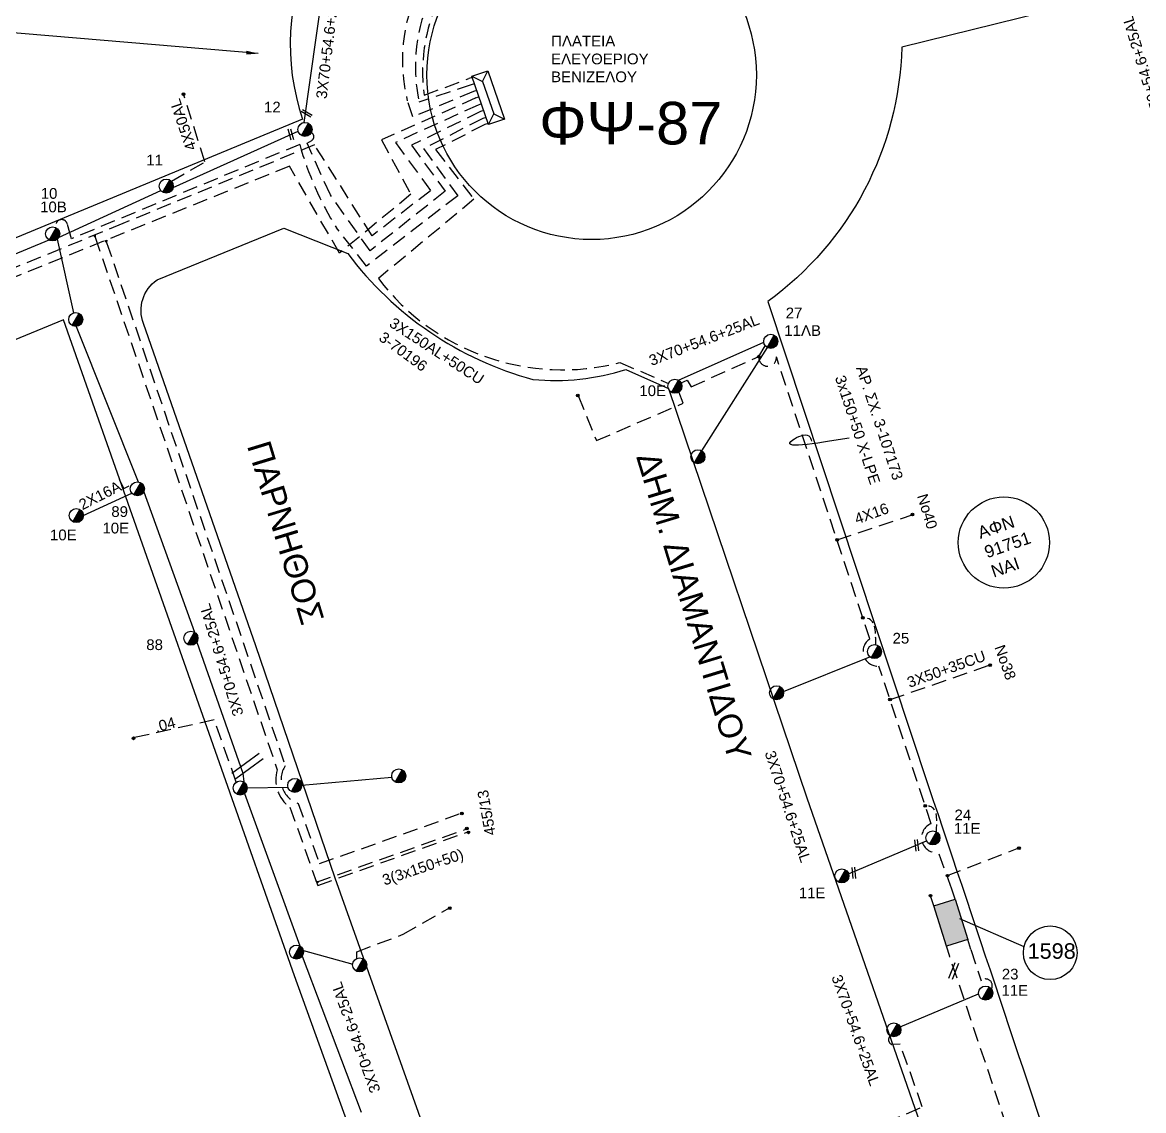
# Model space of a CAD drawing. Header units: millimetres. Extents: x 8791 to 11104, y 1833 to 2902.
# Drawn here: x 10094 to 10285.9, y 2111.8 to 2298.1 of the extents above; entities that cross this region are included whole.
import ezdxf
from ezdxf.enums import TextEntityAlignment as Align

# ---------------------------------------------------------------- set-up
doc = ezdxf.new("R2010")
doc.units = ezdxf.units.MM
doc.linetypes.add('DASHED', pattern=[19.05, 12.7, -6.35])
for name, color, linetype in [('Link Box 4 Διευθύνσεων', 7, 'Continuous'), ('Pillar OTE', 7, 'Continuous'), ('Άγνωστα', 7, 'Continuous'), ('Γέφυρες Εναερίου Δικτύου', 7, 'Continuous'), ('Γυμνά εναέρια ΧΤ (1Φ)   2x16AL', 7, 'Continuous'), ('Γυμνά εναέρια ΧΤ (3Φ)   3x50+35CU', 7, 'Continuous'), ('Γυμνά εναέρια ΧΤ (3Φ)   4x50AL', 7, 'Continuous'), ('Εναέρια παροχή ΧΤ 4x16', 7, 'SYN_LINE'), ('Επιγραφές - Σχήματα', 7, 'Continuous'), ('Καλώδια ΧΤ   3x150+50AL', 7, 'DASHED'), ('Καλώδια ΧΤ   3x150+50AL XLPE', 7, 'DASHED'), ('Καλώδια ΧΤ   3x150AL+50CU', 7, 'DASHED'), ('Μηχανική τομή', 7, 'Continuous'), ('Στύλος ΦΜ', 7, 'Continuous'), ('Στύλος ΦΜ @ 1', 7, 'Continuous'), ('Συνδέσεις', 7, 'Continuous'), ('Συνεστραμμένα ΧΤ   3x70+54.6+25AL', 7, 'SYN_LINE'), ('Τομή', 7, 'Continuous'), ('Υποσταθμός πόλεως', 7, 'Continuous'), ('Υπόβαθρο ΔΕΗ', 7, 'Continuous'), ('Υπόγεια Καλώδια Δικτύου ΧΤ   .04', 7, 'DASHED')]:
    doc.layers.add(name, color=color, linetype=linetype)
doc.styles.add('ar', font='ARIAL.TTF')
doc.styles.add('arial', font='ARIAL.TTF')
doc.styles.get("Standard").update_dxf_attribs({"font": 'ARIAL.TTF'})
doc.linetypes.add('SYN_LINE', pattern='A,0.5,-0.0001,["/\\/\\/\\/",Standard,S=0.1,R=0,X=0,Y=-0.05],-0.25', length=0.7501)
doc.dimstyles.new('ISO-25', dxfattribs={"dimtxt": 2.5, "dimasz": 2.5, "dimexe": 1.25, "dimexo": 0.625, "dimtad": 1, "dimtxsty": 'Standard', "dimcen": 2.5, "dimadec": 0, "dimazin": 0, "dimtfac": 1, "dimtmove": 0, "dimatfit": 3, "dimfxl": 1, "dimarcsym": 0})

# ---------------------------------------------------------------- blocks, each defined once
blk = doc.blocks.new('ΥΠΑΡΧΩΝ ΤΣΙΜΕΝΤΕΝΙΟΣ ΣΤΥΛΟΣ')
at = {"layer": 'Στύλος ΦΜ'}
blk.add_hatch(color=256, dxfattribs=at).paths.add_polyline_path([(-1.29, -2.28, 0.574793), (2.62, 0, 0.268822), (1.3, 2.27)])
blk.add_line((-1.29, -2.28), (1.3, 2.27), dxfattribs=at)
blk.add_circle((0, 0), 2.62, dxfattribs=at)
at = {"layer": 'Στύλος ΦΜ', "flags": 4}
for tag, p in [('ΑΡΙΘΜΟΣ', (-4.68, 8.05)), ('ΤΥΠΟΣ', (-4.91, 3.03))]:
    blk.add_attdef(tag, p, '', height=4, dxfattribs=at)
blk = doc.blocks.new('ΥΠΟΣΤΑΘΜΟΣ ΠΟΛΕΩΣ 8 ΑΝΑΧΩΡΗΣΕΩΝ')
at = {"layer": 'Υποσταθμός πόλεως', "linetype": 'Continuous', "ltscale": 40}
for p, q in [((-8.18, -2.82), (-8.18, -4)), ((-5.9, -2.82), (-5.9, -4)), ((-3.55, -2.82), (-3.55, -4)), ((-1.28, -2.82), (-1.28, -4)), ((1.23, -2.82), (1.23, -4)), ((3.56, -2.82), (3.56, -4)), ((6.03, -2.82), (6.03, -4)), ((8.16, -2.82), (8.16, -4))]:
    blk.add_line(p, q, dxfattribs=at)
blk.add_lwpolyline([(-8.57, 2.82), (8.57, 2.82), (8.57, -2.82), (-8.57, -2.82)], close=True, dxfattribs=at)
for points in [[(-5.75, 0), (-8.57, 2.82)], [(5.75, 0), (8.57, 2.82)], [(-8.57, -2.82), (-5.75, 0)], [(-5.75, 0), (5.75, 0)], [(8.57, -2.82), (5.75, 0)]]:
    blk.add_lwpolyline(points, dxfattribs=at)
at = {"layer": 'Υποσταθμός πόλεως', "linetype": 'SYN_LINE', "ltscale": 40, "flags": 1}
for tag, p in [('ΜΕΤΑΣΧΗΜΑΤΙΣΜΟΣ', (9.59, 1.44)), ('ΙΣΧΥΣ', (9.57, -1.35)), ('ΑΡΙΘΜΟΣ', (9.69, -4.07))]:
    blk.add_attdef(tag, p, '', height=1.8, dxfattribs=at)
blk = doc.blocks.new('ΤΟΜΗ')
at = {"layer": 'Τομή', "ltscale": 40}
for p, q in [((-5.68, 0), (5.68, 0)), ((5.68, -2.33), (-5.68, -2.33))]:
    blk.add_line(p, q, dxfattribs=at)
blk = doc.blocks.new('_ΣΥΝΔΕΣΗ')
at = {"layer": 'Συνδέσεις', "linetype": 'SYN_LINE', "ltscale": 40}
blk.add_hatch(color=256, dxfattribs=at).paths.add_polyline_path([(0.5, -0.01, 1), (-0.5, -0.01, 1)])
at = {"layer": 'Συνδέσεις'}
blk.add_circle((0, -0.01), 0.5, dxfattribs=at)
blk = doc.blocks.new('ΜΗΧΑΝΙΚΗ ΤΟΜΗ')
at = {"layer": 'Μηχανική τομή', "ltscale": 40}
for p, q in [((-1.89, 0.78), (1.89, 0.78)), ((1.89, 0), (-1.89, 0))]:
    blk.add_line(p, q, dxfattribs=at)
blk = doc.blocks.new('LINK BOX 4 ΑΝΑΧΩΡΗΣΕΩΝ')
at = {"layer": 'Link Box 4 Διευθύνσεων', "ltscale": 40}
blk.add_hatch(color=256, dxfattribs=at).paths.add_polyline_path([(-3.54, 0), (-3.54, -4.67), (3.54, -4.67), (3.54, 0)])
for p, q in [((-3.54, 0), (-5.33, 0)), ((5.33, 0), (3.54, 0)), ((-3.54, -4.67), (-5.33, -4.67)), ((5.33, -4.67), (3.54, -4.67))]:
    blk.add_line(p, q, dxfattribs=at)
blk.add_lwpolyline([(-3.54, -4.67), (-3.54, 0), (3.54, 0), (3.54, -4.67)], close=True, dxfattribs=at)

msp = doc.modelspace()

# ---------------------------------------------------------------- hatches: boundary and pattern name
at = {"layer": 'Καλώδια ΧΤ   3x150AL+50CU', "linetype": 'DASHED', "ltscale": 0.2}
h = msp.add_hatch(color=0, dxfattribs=at)
h.dxf.hatch_style = 1
h.paths.add_polyline_path([(10106.44, 2261.32), (10106.46, 2261.74), (10106.19, 2261.63), (10106.13, 2261.61)])
h = msp.add_hatch(color=0, dxfattribs=at)
h.dxf.hatch_style = 1
h.paths.add_polyline_path([(10108.42, 2260.84), (10108.09, 2260.7), (10108.4, 2260.41)])
h = msp.add_hatch(color=0, dxfattribs=at)
h.dxf.hatch_style = 1
h.paths.add_polyline_path([(10144.71, 2151.02), (10144.28, 2151.06), (10144.35, 2150.89)])
h = msp.add_hatch(color=0, dxfattribs=at)
h.dxf.hatch_style = 1
h.paths.add_polyline_path([(10144.71, 2151.02), (10144.71, 2151.02), (10144.35, 2150.89), (10144.41, 2150.72)])

# ---------------------------------------------------------------- linework, layer by layer
at = {"layer": 'Pillar OTE', "ltscale": 40}
for points in [[(10106.46, 2261.75), (10106.44, 2261.32), (10106.13, 2261.61), (10106.46, 2261.75)], [(10108.42, 2260.84), (10108.4, 2260.41), (10108.09, 2260.7), (10108.42, 2260.84)], [(10144.28, 2151.06), (10144.71, 2151.02), (10144.41, 2150.72), (10144.28, 2151.06)]]:
    msp.add_lwpolyline(points, dxfattribs=at)
at = {"layer": 'Άγνωστα'}
msp.add_circle((10261.98, 2209.05), 7.81, dxfattribs=at)
at = {"layer": 'Γέφυρες Εναερίου Δικτύου', "color": 5, "linetype": 'DASHED', "ltscale": 0.2}
msp.add_lwpolyline([(10161.86, 2284.47, -0.729372), (10211.61, 2312.37), (10224.01, 2327.09), (10221.59, 2330.96)], format="xyb", dxfattribs=at)
at = {"layer": 'Γέφυρες Εναερίου Δικτύου', "color": 1, "linetype": 'DASHED', "ltscale": 0.2}
msp.add_lwpolyline([(10162.77, 2285.67), (10170.42, 2288.5)], dxfattribs=at)
at = {"layer": 'Γέφυρες Εναερίου Δικτύου', "color": 5, "linetype": 'DASHED', "ltscale": 0.2}
msp.add_lwpolyline([(10170.8, 2287.4), (10161.86, 2284.47)], dxfattribs=at)
at = {"layer": 'Γέφυρες Εναερίου Δικτύου', "color": 133, "linetype": 'DASHED', "ltscale": 0.2}
msp.add_lwpolyline([(10172.38, 2282.83), (10160.58, 2277.07), (10166.35, 2269.21), (10153.51, 2259.01), (10146.7, 2268.56), (10142.7, 2277.41), (10143.52, 2277.92, 0.609186), (10143.42, 2279.23, -4.944774)], format="xyb", dxfattribs=at)
at = {"layer": 'Γέφυρες Εναερίου Δικτύου', "color": 173, "linetype": 'DASHED', "ltscale": 0.2}
msp.add_lwpolyline([(10172.79, 2281.64), (10162.64, 2276.5), (10168.49, 2268.44), (10152.9, 2256.4), (10147.75, 2262.93, -0.071711), (10141.45, 2277.22), (10102.41, 2261.08), (10101.67, 2263.62, 1.056977), (10099.75, 2262.95, 2.913048)], format="xyb", dxfattribs=at)
at = {"layer": 'Γέφυρες Εναερίου Δικτύου', "color": 30, "linetype": 'DASHED', "ltscale": 0.2}
for points in [[(10206.72, 2236.39), (10207.79, 2236.84), (10208.47, 2235.73), (10220.04, 2240.89), (10221.14, 2242.74)], [(10189.12, 2234.2), (10192.24, 2226.51), (10207.09, 2232.91), (10206.36, 2234.83)], [(10252.29, 2152.02), (10252.18, 2151.98), (10264.54, 2156.76)]]:
    msp.add_lwpolyline(points, dxfattribs=at)
at = {"layer": 'Γέφυρες Εναερίου Δικτύου', "color": 133, "linetype": 'DASHED', "ltscale": 0.2}
msp.add_lwpolyline([(10151.23, 2137.83), (10151.22, 2138.95), (10159.17, 2141.99), (10167.18, 2146.56)], dxfattribs=at)
at = {"layer": 'Γέφυρες Εναερίου Δικτύου', "color": 30, "linetype": 'DASHED', "ltscale": 0.2}
msp.add_lwpolyline([(10234.83, 2106.76), (10248.02, 2112.4), (10244.23, 2123.18), (10242.82, 2123.1, -0.59287), (10242.55, 2124.56, -1.950554)], format="xyb", dxfattribs=at)
at = {"layer": 'Γέφυρες Εναερίου Δικτύου', "color": 1, "linetype": 'DASHED', "ltscale": 0.2}
msp.add_arc((10191.62, 2289.7), 29.13, 43.767, 187.9499, dxfattribs=at)
at = {"layer": 'Γυμνά εναέρια ΧΤ (1Φ)   2x16AL', "color": 173}
msp.add_lwpolyline([(10104.41, 2213.7), (10112.72, 2217.49)], dxfattribs=at)
at = {"layer": 'Γυμνά εναέρια ΧΤ (3Φ)   3x50+35CU', "color": 30, "linetype": 'DASHED', "ltscale": 0.2}
msp.add_lwpolyline([(10242.49, 2182.17), (10242.49, 2182.17), (10259.65, 2188.09)], dxfattribs=at)
at = {"layer": 'Γυμνά εναέρια ΧΤ (3Φ)   4x50AL', "color": 173, "linetype": 'DASHED', "ltscale": 0.2}
msp.add_lwpolyline([(10119.48, 2270.91), (10125.22, 2274.22), (10121.56, 2285.85)], dxfattribs=at)
at = {"layer": 'Εναέρια παροχή ΧΤ 4x16', "color": 30, "linetype": 'DASHED', "ltscale": 0.2}
msp.add_lwpolyline([(10233.43, 2209.49), (10233.43, 2209.49), (10246.44, 2213.87)], dxfattribs=at)
at = {"layer": 'Επιγραφές - Σχήματα'}
msp.add_lwpolyline([(10265.44, 2139.84), (10254.44, 2144.63)], dxfattribs=at)
msp.add_circle((10269.92, 2138.81), 4.59, dxfattribs=at)
at = {"layer": 'Επιγραφές - Σχήματα', "color": 0, "ltscale": 0.2}
msp.add_spline([(10235.48, 2226.93), (10225.87, 2226.62), (10228.6, 2227.3), (10229.06, 2226.39)], degree=3, dxfattribs=at)
at = {"layer": 'Καλώδια ΧΤ   3x150+50AL', "color": 62, "ltscale": 0.2}
msp.add_lwpolyline([(10171.19, 2286.26), (10160.84, 2281.97), (10159.87, 2284.71, -0.354362), (10175.05, 2317.24, -0.321669), (10211.75, 2315.2), (10220.67, 2325.74, 0.321202), (10220.95, 2329.12), (10220.26, 2331.09, -0.658954), (10224.97, 2335.39), (10235.27, 2353.51), (10237.01, 2354.52, 0.378897), (10238.56, 2359.18), (10252.25, 2380.56), (10253.85, 2381.38, 0.349213), (10255.54, 2385.13), (10264.51, 2399.82), (10257.51, 2404.06), (10265.01, 2416.41), (10251.49, 2423.63)], format="xyb", dxfattribs=at)
at = {"layer": 'Καλώδια ΧΤ   3x150+50AL', "color": 27, "ltscale": 0.2}
msp.add_lwpolyline([(10171.99, 2283.96), (10157.87, 2277.55), (10163.82, 2269.3), (10153.84, 2261.57), (10143.99, 2277.16), (10111.2, 2263.68), (10038.17, 2233.79), (10031.03, 2230.69)], dxfattribs=at)
at = {"layer": 'Καλώδια ΧΤ   3x150+50AL', "color": 2, "ltscale": 0.2}
msp.add_lwpolyline([(10171.57, 2285.17), (10155.43, 2278.02), (10160.48, 2268.68), (10148.27, 2258.61), (10139.68, 2273.47), (10079.32, 2249.09), (10032.4, 2228.69)], dxfattribs=at)
at = {"layer": 'Καλώδια ΧΤ   3x150+50AL XLPE', "color": 30, "ltscale": 0.2}
for points in [[(10253.07, 2149.72), (10250.79, 2155.96, -0.8839), (10249.54, 2160.91), (10240.59, 2187.9, -0.783497), (10239.05, 2192.54), (10223.04, 2240.83, -1.078857), (10220.04, 2240.89)], [(10256.34, 2139.35), (10258.08, 2134.02, -0.854828), (10259.85, 2132.59)]]:
    msp.add_lwpolyline(points, format="xyb", dxfattribs=at)
at = {"layer": 'Καλώδια ΧΤ   3x150+50AL XLPE', "color": 151, "ltscale": 0.2}
msp.add_lwpolyline([(10296.01, 2013.93), (10294.22, 2013.38), (10280.08, 2057.72), (10280.08, 2057.72, -0.480452), (10280.08, 2057.72), (10270.92, 2083.88, -0.500784), (10270.92, 2083.88), (10252.6, 2138.53), (10252.6, 2138.53)], format="xyb", dxfattribs=at)
at = {"layer": 'Καλώδια ΧΤ   3x150+50AL XLPE', "color": 30, "ltscale": 0.1}
for points in [[(10240.04, 2191.55), (10238.68, 2196.06), (10237.85, 2196.17)], [(10250.43, 2159.51), (10249.35, 2163.86), (10248.52, 2163.96)]]:
    msp.add_spline(points, degree=3, dxfattribs=at)
at = {"layer": 'Καλώδια ΧΤ   3x150AL+50CU', "color": 30, "ltscale": 0.2}
msp.add_lwpolyline([(10173.14, 2280.62), (10164.72, 2276.33), (10171.28, 2267.83), (10154.91, 2254.25)], dxfattribs=at)
at = {"layer": 'Καλώδια ΧΤ   3x150AL+50CU', "color": 0, "linetype": 'DASHED', "ltscale": 0.2}
for points in [[(10106.44, 2261.32), (10137.6, 2170.12, 0.323151), (10139.77, 2163.74), (10144.35, 2150.89), (10170.05, 2160.03)], [(10108.39, 2260.42), (10138.98, 2170.81, 0.496968), (10141.17, 2164.39), (10144.84, 2154.07), (10169.04, 2162.68)]]:
    msp.add_lwpolyline(points, format="xyb", dxfattribs=at)
at = {"layer": 'Καλώδια ΧΤ   3x150AL+50CU', "color": 30, "ltscale": 0.2}
msp.add_lwpolyline([(10154.91, 2254.25, 0.301675), (10196.27, 2239.87), (10204.57, 2236.31)], format="xyb", dxfattribs=at)
at = {"layer": 'Καλώδια ΧΤ   3x150AL+50CU', "color": 0, "linetype": 'DASHED', "ltscale": 0.2}
msp.add_lwpolyline([(10144.4, 2150.74), (10144.54, 2150.35), (10170.23, 2159.49)], dxfattribs=at)
at = {"layer": 'Συνεστραμμένα ΧΤ   3x70+54.6+25AL', "color": 133, "ltscale": 20}
for points in [[(10142.24, 2280.99), (10147.47, 2318.05)], [(10141.81, 2167.5), (10157.21, 2168.9)], [(10132.02, 2166.08), (10141.49, 2139.97)], [(10141.88, 2138.24), (10151.95, 2111.53)], [(10142.07, 2139.19), (10150.52, 2136.88)]]:
    msp.add_lwpolyline(points, dxfattribs=at)
at = {"layer": 'Συνεστραμμένα ΧΤ   3x70+54.6+25AL', "color": 173, "ltscale": 20}
for points in [[(10119.79, 2269.86), (10141.19, 2279.5)], [(10100.17, 2261.26), (10117.65, 2269.35)], [(10076.67, 2251.79), (10098.56, 2260.86)], [(10099.96, 2261.01), (10102.74, 2248.38)], [(10103.21, 2246.04), (10113.78, 2219.45)], [(10114.74, 2217.72), (10123.42, 2193.71)], [(10123.82, 2191.99), (10131.73, 2169.58), (10131.86, 2168.06)]]:
    msp.add_lwpolyline(points, dxfattribs=at)
at = {"layer": 'Συνεστραμμένα ΧΤ   3x70+54.6+25AL', "color": 30, "ltscale": 20}
for points in [[(10206.26, 2236.86), (10220.88, 2243.34)], [(10221.47, 2242.46), (10210.2, 2224.77)], [(10224.25, 2183.56), (10239.03, 2189.48)]]:
    msp.add_lwpolyline(points, dxfattribs=at)
at = {"layer": 'Συνεστραμμένα ΧΤ   3x70+54.6+25AL', "color": 133, "ltscale": 8}
msp.add_lwpolyline([(10132.46, 2167.04), (10139.45, 2167.16)], dxfattribs=at)
at = {"layer": 'Συνεστραμμένα ΧΤ   3x70+54.6+25AL', "color": 30, "ltscale": 15}
for points in [[(10235.41, 2152.31), (10248.74, 2157.95)], [(10244.23, 2126.14), (10257.66, 2131.76)]]:
    msp.add_lwpolyline(points, dxfattribs=at)
at = {"layer": 'Υπόβαθρο ΔΕΗ'}
for points in [[(10143.62, 2311.24, 0.193435), (10141.92, 2281.56), (10021.13, 2231.56, -0.177997), (10010.46, 2310.51, -0.038623), (10024.05, 2360.73), (10143.62, 2311.24)], [(10288.72, 2304.81), (10244.51, 2293.9, -0.233538), (10221.57, 2250.32), (10249.09, 2167.29, -0.001469), (10300.53, 2012.52, 0.024015), (10376.55, 2036.66, 0.00669), (10346.85, 2129.18, -0.000418), (10302.39, 2263.44, 0.059812)], [(10197.29, 2238.7), (10204.57, 2235.4), (10228.24, 2165.33), (10251.22, 2099.24), (10275.18, 2029.26), (10282.25, 2008.11), (10281.12, 2003.83), (10210.66, 1980.87), (10205.86, 1985.89), (10189.86, 2034.26), (10167.57, 2095.24), (10147.52, 2151.57), (10133.93, 2191.39), (10114.7, 2246.54, -0.345737), (10117.03, 2254.04), (10138.72, 2262.89), (10149.68, 2258.54, 0.167628), (10181.38, 2236.98, 0.102716), (10197.29, 2238.7, -0.438157)]]:
    msp.add_lwpolyline(points, format="xyb", dxfattribs=at)
msp.add_lwpolyline([(10101, 2247.17), (10027.38, 2216.8), (10058.54, 2126.7), (10090.46, 2036.38), (10121.12, 1951.26), (10191.95, 1974.76), (10195.38, 1982.26), (10169.33, 2055.19), (10140.57, 2134.85), (10101, 2247.17)], dxfattribs=at)
msp.add_circle((10191.41, 2289.13), 28.2, dxfattribs=at)
at = {"layer": 'Υπόγεια Καλώδια Δικτύου ΧΤ   .04', "color": 133, "ltscale": 0.2}
msp.add_lwpolyline([(10130.6, 2168.02), (10126.82, 2178.68), (10112.87, 2175.58)], dxfattribs=at)

# ---------------------------------------------------------------- block references
at = {"layer": 'Link Box 4 Διευθύνσεων', "xscale": 1.020964477892855, "yscale": 0.8167715823142845, "zscale": 1.020964477892855, "rotation": 287.5056305739137}
msp.add_blockref('LINK BOX 4 ΑΝΑΧΩΡΗΣΕΩΝ', (10254.71, 2144.53), dxfattribs=at)
at = {"layer": 'Μηχανική τομή'}
for p, xscale, yscale, zscale, rotation in [((10142.54, 2282.38), 0.5104822389461992, 0.5104822389461992, 0.5104822389461992, 329.4608045377428), ((10139.74, 2278.87), 0.5104822389461201, 0.5104822389461201, 0.5104822389461201, 284.4650547398509), ((10247.25, 2157.22), 0.5104822389459895, 0.5104822389459895, 0.5104822389459895, 95.50437259993875), ((10236.5, 2152.51), 0.5104822389459895, 0.5104822389459895, 0.5104822389459895, 95.50437259993875)]:
    msp.add_blockref('ΜΗΧΑΝΙΚΗ ΤΟΜΗ', p, dxfattribs=dict(at, xscale=xscale, yscale=yscale, zscale=zscale, rotation=rotation))
at = {"layer": 'Στύλος ΦΜ @ 1', "ltscale": 40}
ref = msp.add_blockref('ΥΠΑΡΧΩΝ ΤΣΙΜΕΝΤΕΝΙΟΣ ΣΤΥΛΟΣ', (10142.35, 2279.79), dxfattribs=dict(at, xscale=0.4594340150515993, yscale=0.4594340150515993, zscale=0.4594340150515993))
ref.add_attrib('ΤΥΠΟΣ', '12', (10135.34, 2282.69), dxfattribs={"layer": 'Στύλος ΦΜ', "height": 1.838, "flags": 4})
ref = msp.add_blockref('ΥΠΑΡΧΩΝ ΤΣΙΜΕΝΤΕΝΙΟΣ ΣΤΥΛΟΣ', (10118.61, 2270.08), dxfattribs=dict(at, xscale=0.4594340150515993, yscale=0.4594340150515993, zscale=0.4594340150515993))
ref.add_attrib('ΤΥΠΟΣ', '11', (10115.18, 2273.62), dxfattribs={"layer": 'Στύλος ΦΜ', "height": 1.838, "flags": 4})
ref = msp.add_blockref('ΥΠΑΡΧΩΝ ΤΣΙΜΕΝΤΕΝΙΟΣ ΣΤΥΛΟΣ', (10099.16, 2261.9), dxfattribs=dict(at, xscale=0.4594340150515993, yscale=0.4594340150515993, zscale=0.4594340150515993))
ref.add_attrib('ΤΥΠΟΣ', '10B', (10097.01, 2265.6), dxfattribs={"layer": 'Στύλος ΦΜ', "height": 1.838, "flags": 4})
ref.add_attrib('ΑΡΙΘΜΟΣ', '10', (10097.12, 2267.91), dxfattribs={"layer": 'Στύλος ΦΜ', "height": 1.838, "flags": 4})
ref = msp.add_blockref('ΥΠΑΡΧΩΝ ΤΣΙΜΕΝΤΕΝΙΟΣ ΣΤΥΛΟΣ', (10222.07, 2243.5), dxfattribs=dict(at, xscale=0.4594340150515993, yscale=0.4594340150515993, zscale=0.4594340150515993))
ref.add_attrib('ΤΥΠΟΣ', '11ΛB', (10224.4, 2244.43), dxfattribs={"layer": 'Στύλος ΦΜ', "height": 1.838, "flags": 4})
ref.add_attrib('ΑΡΙΘΜΟΣ', '27', (10224.64, 2247.44), dxfattribs={"layer": 'Στύλος ΦΜ', "height": 1.838, "flags": 4})
at = {"layer": 'Στύλος ΦΜ @ 1', "ltscale": 40, "xscale": 0.4594340150515993, "yscale": 0.4594340150515993, "zscale": 0.4594340150515993}
for p in [(10103.11, 2247.24), (10209.61, 2223.73), (10223.08, 2183.32), (10140.61, 2167.47), (10158.4, 2169.08), (10131.26, 2167.02), (10140.9, 2138.93), (10151.71, 2136.73), (10243.15, 2125.61)]:
    msp.add_blockref('ΥΠΑΡΧΩΝ ΤΣΙΜΕΝΤΕΝΙΟΣ ΣΤΥΛΟΣ', p, dxfattribs=at)
at = {"layer": 'Στύλος ΦΜ @ 1', "ltscale": 40}
ref = msp.add_blockref('ΥΠΑΡΧΩΝ ΤΣΙΜΕΝΤΕΝΙΟΣ ΣΤΥΛΟΣ', (10205.67, 2235.81), dxfattribs=dict(at, xscale=0.4594340150515993, yscale=0.4594340150515993, zscale=0.4594340150515993))
ref.add_attrib('ΤΥΠΟΣ', '10E', (10199.59, 2234.13), dxfattribs={"layer": 'Στύλος ΦΜ', "height": 1.838, "flags": 4})
ref = msp.add_blockref('ΥΠΑΡΧΩΝ ΤΣΙΜΕΝΤΕΝΙΟΣ ΣΤΥΛΟΣ', (10113.66, 2218.25), dxfattribs=dict(at, xscale=0.4594340150515993, yscale=0.4594340150515993, zscale=0.4594340150515993))
ref.add_attrib('ΤΥΠΟΣ', '10E', (10107.68, 2210.61), dxfattribs={"layer": 'Στύλος ΦΜ', "height": 1.838, "flags": 4})
ref.add_attrib('ΑΡΙΘΜΟΣ', '89', (10109.2, 2213.43), dxfattribs={"layer": 'Στύλος ΦΜ', "height": 1.838, "flags": 4})
ref = msp.add_blockref('ΥΠΑΡΧΩΝ ΤΣΙΜΕΝΤΕΝΙΟΣ ΣΤΥΛΟΣ', (10103.21, 2213.67), dxfattribs=dict(at, xscale=0.4594340150515993, yscale=0.4594340150515993, zscale=0.4594340150515993))
ref.add_attrib('ΤΥΠΟΣ', '10E', (10098.7, 2209.43), dxfattribs={"layer": 'Στύλος ΦΜ', "height": 1.838, "flags": 4})
ref = msp.add_blockref('ΥΠΑΡΧΩΝ ΤΣΙΜΕΝΤΕΝΙΟΣ ΣΤΥΛΟΣ', (10122.83, 2192.66), dxfattribs=dict(at, xscale=0.4594340150515993, yscale=0.4594340150515993, zscale=0.4594340150515993))
ref.add_attrib('ΤΥΠΟΣ', '88', (10115.18, 2190.64), dxfattribs={"layer": 'Στύλος ΦΜ', "height": 1.838, "flags": 4})
ref = msp.add_blockref('ΥΠΑΡΧΩΝ ΤΣΙΜΕΝΤΕΝΙΟΣ ΣΤΥΛΟΣ', (10239.84, 2190.37), dxfattribs=dict(at, xscale=0.4594340150515993, yscale=0.4594340150515993, zscale=0.4594340150515993))
ref.add_attrib('ΤΥΠΟΣ', '25', (10242.93, 2191.75), dxfattribs={"layer": 'Στύλος ΦΜ', "height": 1.838, "flags": 4})
ref = msp.add_blockref('ΥΠΑΡΧΩΝ ΤΣΙΜΕΝΤΕΝΙΟΣ ΣΤΥΛΟΣ', (10249.83, 2158.47), dxfattribs=dict(at, xscale=0.4594340150515993, yscale=0.4594340150515993, zscale=0.4594340150515993))
ref.add_attrib('ΤΥΠΟΣ', '11E', (10253.42, 2159.18), dxfattribs={"layer": 'Στύλος ΦΜ', "height": 1.838, "flags": 4})
ref.add_attrib('ΑΡΙΘΜΟΣ', '24', (10253.53, 2161.49), dxfattribs={"layer": 'Στύλος ΦΜ', "height": 1.838, "flags": 4})
ref = msp.add_blockref('ΥΠΑΡΧΩΝ ΤΣΙΜΕΝΤΕΝΙΟΣ ΣΤΥΛΟΣ', (10234.25, 2151.97), dxfattribs=dict(at, xscale=0.4594340150515993, yscale=0.4594340150515993, zscale=0.4594340150515993))
ref.add_attrib('ΤΥΠΟΣ', '11E', (10226.87, 2148.13), dxfattribs={"layer": 'Στύλος ΦΜ', "height": 1.838, "flags": 4})
ref = msp.add_blockref('ΥΠΑΡΧΩΝ ΤΣΙΜΕΝΤΕΝΙΟΣ ΣΤΥΛΟΣ', (10258.86, 2131.91), dxfattribs=dict(at, xscale=0.4594340150515993, yscale=0.4594340150515993, zscale=0.4594340150515993))
ref.add_attrib('ΤΥΠΟΣ', '11Ε', (10261.56, 2131.45), dxfattribs={"layer": 'Στύλος ΦΜ', "height": 1.838, "flags": 4})
ref.add_attrib('ΑΡΙΘΜΟΣ', '23', (10261.63, 2134.23), dxfattribs={"layer": 'Στύλος ΦΜ', "height": 1.838, "flags": 4})
at = {"layer": 'Συνδέσεις', "xscale": 0.4594340150518314, "yscale": 0.4594340150518314, "zscale": 0.4594340150518314}
for p in [(10121.57, 2285.82), (10220.04, 2240.89), (10189.03, 2234.22), (10246.32, 2213.84), (10233.43, 2209.5), (10237.85, 2196.17), (10259.61, 2188.07), (10242.49, 2182.17), (10112.99, 2175.53), (10169.19, 2162.67), (10248.53, 2163.97), (10170.06, 2160.08), (10170.32, 2159.43), (10264.57, 2156.74), (10252.32, 2152.01), (10249.44, 2148.58), (10167.12, 2146.44)]:
    msp.add_blockref('_ΣΥΝΔΕΣΗ', p, dxfattribs=at)
at = {"layer": 'Τομή'}
for p, xscale, yscale, zscale, rotation in [((10132.15, 2171.28), 0.5104822389464221, 0.5104822389464221, 0.5104822389464221, 36.23004810144212), ((10253.65, 2135.6), 0.2552411194730988, 0.2552411194730988, 0.2552411194730988, 248.1909067709115)]:
    msp.add_blockref('ΤΟΜΗ', p, dxfattribs=dict(at, xscale=xscale, yscale=yscale, zscale=zscale, rotation=rotation))
at = {"layer": 'Υποσταθμός πόλεως', "xscale": 0.5104822389464954, "yscale": 0.5104822389464954, "zscale": 0.5104822389464954, "rotation": 289.1043937934487}
msp.add_blockref('ΥΠΟΣΤΑΘΜΟΣ ΠΟΛΕΩΣ 8 ΑΝΑΧΩΡΗΣΕΩΝ', (10173.71, 2285.22), dxfattribs=at)

# ---------------------------------------------------------------- texts
at = {"layer": 'Γυμνά εναέρια ΧΤ (1Φ)   2x16AL', "ltscale": 20}
msp.add_text('2X16AL', height=1.838, rotation=26.9925, dxfattribs=at).set_placement((10107.89, 2217.45), align=Align.MIDDLE)
at = {"layer": 'Γυμνά εναέρια ΧΤ (3Φ)   3x50+35CU', "ltscale": 20}
msp.add_text('3X50+35CU', height=1.838, rotation=19.6907, dxfattribs=at).set_placement((10252.13, 2187.39), align=Align.MIDDLE)
at = {"layer": 'Γυμνά εναέρια ΧΤ (3Φ)   4x50AL', "ltscale": 20}
msp.add_text('4X50AL', height=1.838, rotation=108.5332, dxfattribs=at).set_placement((10121.48, 2280.58), align=Align.MIDDLE)
at = {"layer": 'Εναέρια παροχή ΧΤ 4x16', "ltscale": 20}
for s, rotation, p in [('4X16', 19.6646, (10239.33, 2214.03)), ('455/13', 99.9137, (10173.38, 2162.77))]:
    msp.add_text(s, height=1.838, rotation=rotation, dxfattribs=at).set_placement(p, align=Align.MIDDLE)
at = {"layer": 'Επιγραφές - Σχήματα', "ltscale": 20}
for s, p in [('3x150+50 X-LPE', (10236.95, 2228.35)), ('ΑΡ. ΣΧ. 3-107173', (10240.72, 2229.55))]:
    msp.add_text(s, height=1.8377, rotation=288.2101, dxfattribs=at).set_placement(p, align=Align.MIDDLE)
at = {"layer": 'Επιγραφές - Σχήματα', "ltscale": 20, "attachment_point": 1, "style": 'ar'}
for s, insert, char_height, width in [('ΠΛΑΤΕΙΑ ΕΛΕΥΘΕΡΙΟΥ ΒΕΝΙΖΕΛΟΥ', (10184.48, 2295.84), 1.8377, 21.7331), ('ΦΨ-87', (10182.43, 2284.51), 7.29, 14.1284)]:
    msp.add_mtext(s, dxfattribs=dict(at, insert=insert, char_height=char_height, width=width))
for s, insert, char_height, width, rotation in [('3-70196', (10155.92, 2245.29), 1.838, 23.2583, 323.665), ('ΠΑΡΝΗΘΟΣ', (10136.3, 2226.84), 4.084, 55.93, 286.9039), ('ΔΗΜ. ΔΙΑΜΑΝΤΙΔΟΥ', (10202.92, 2224.95), 4.0839, 55.93, 286.9039), ('Νο40', (10248.86, 2217.58), 1.838, 7.5996, 286.9925), ('Νο38', (10262.07, 2191.74), 1.838, 7.5996, 289.4939)]:
    msp.add_mtext(s, dxfattribs=dict(at, insert=insert, char_height=char_height, width=width, rotation=rotation))
at = {"layer": 'Επιγραφές - Σχήματα', "insert": (10257.27, 2211.65), "char_height": 2.103, "width": 110.5776, "attachment_point": 1, "rotation": 18.9876}
msp.add_mtext('ΑΦΝ\\P91751\\PΝΑΙ', dxfattribs=at)
at = {"layer": 'Επιγραφές - Σχήματα', "color": 7, "ltscale": 40, "insert": (10266.04, 2140.43), "char_height": 2.655, "attachment_point": 1, "style": 'arial'}
msp.add_mtext('1598', dxfattribs=at)
at = {"layer": 'Καλώδια ΧΤ   3x150+50AL', "ltscale": 0.2}
msp.add_text('3(3x150+50)', height=1.8377, rotation=18.5353, dxfattribs=at).set_placement((10162.6, 2153.27), align=Align.MIDDLE)
at = {"layer": 'Καλώδια ΧΤ   3x150AL+50CU', "ltscale": 0.2}
msp.add_text('3X150AL+50CU', height=1.8377, rotation=326.9179, dxfattribs=at).set_placement((10164.91, 2241.85), align=Align.MIDDLE)
at = {"layer": 'Συνεστραμμένα ΧΤ   3x70+54.6+25AL', "ltscale": 20}
for rotation, p in [(83.137, (10146.33, 2294.98)), (106.9894, (10285.99, 2289.79)), (21.1328, (10210.66, 2243.73)), (106.9658, (10128.06, 2188.95)), (288.2101, (10225.01, 2163.85)), (289.5014, (10236.64, 2125.55)), (109.8196, (10151.06, 2124.3))]:
    msp.add_text('3X70+54.6+25AL', height=1.8377, rotation=rotation, dxfattribs=at).set_placement(p, align=Align.MIDDLE)
at = {"layer": 'Υπόγεια Καλώδια Δικτύου ΧΤ   .04', "ltscale": 0.2}
msp.add_text('.04', height=1.838, rotation=14.919, dxfattribs=at).set_placement((10118.39, 2177.87), align=Align.MIDDLE)

# ---------------------------------------------------------------- leaders
at = {"layer": 'Επιγραφές - Σχήματα', "ltscale": 40}
msp.add_leader([(10134.31, 2292.77), (10086.96, 2296.77)], dimstyle='ISO-25', override={"dimasz": 2, "dimtad": 0}, dxfattribs=at)

doc.saveas('drawing.dxf')
